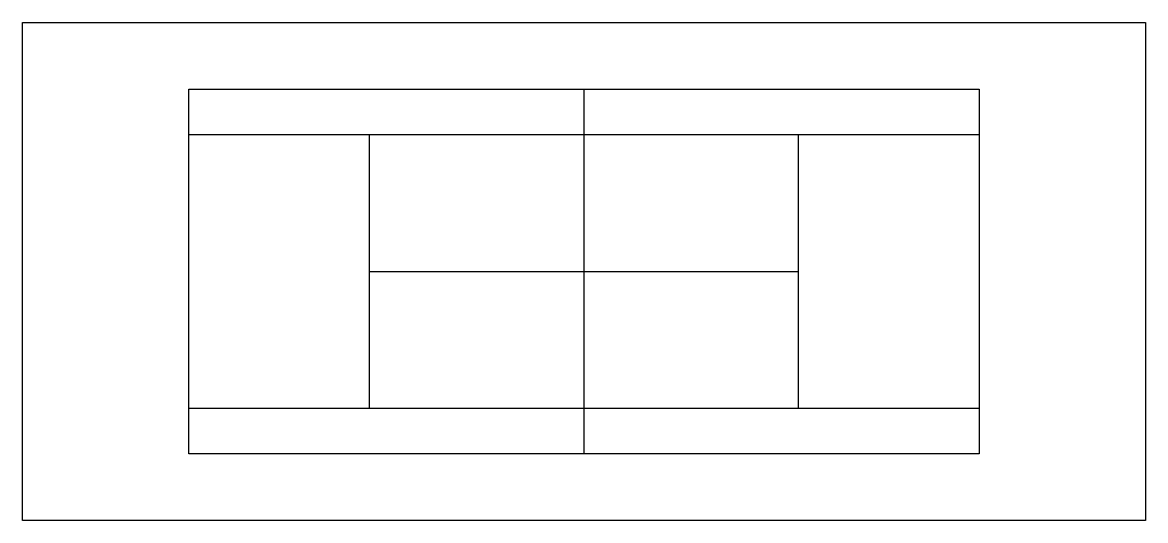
# Model space of a CAD drawing. Extents: x -5 to 28.8, y -2 to 13.
import ezdxf

# ---------------------------------------------------------------- set-up
doc = ezdxf.new("R2010")
doc.units = 0
doc.layers.get('0').update_dxf_attribs({"linetype": 'CONTINUOUS'})

msp = doc.modelspace()

# ---------------------------------------------------------------- linework, layer by layer
at = {"color": 0, "linetype": 'CONTINUOUS'}
for p, q in [((-5, -2), (-5, 12.97)), ((-5, 12.97), (28.77, 12.97)), ((28.77, 12.97), (28.77, -2)), ((0, 10.97), (23.77, 10.97)), ((0, 0), (0, 10.97)), ((11.885, 0), (11.885, 10.97)), ((23.77, 10.97), (23.77, 0)), ((0, 9.6), (23.77, 9.6)), ((5.435, 1.37), (5.435, 9.6)), ((18.335, 1.37), (18.335, 9.6)), ((5.435, 5.485), (18.335, 5.485)), ((23.77, 1.37), (0, 1.37)), ((23.77, 0), (0, 0)), ((28.77, -2), (-5, -2))]:
    msp.add_line(p, q, dxfattribs=at)

doc.saveas('drawing.dxf')
